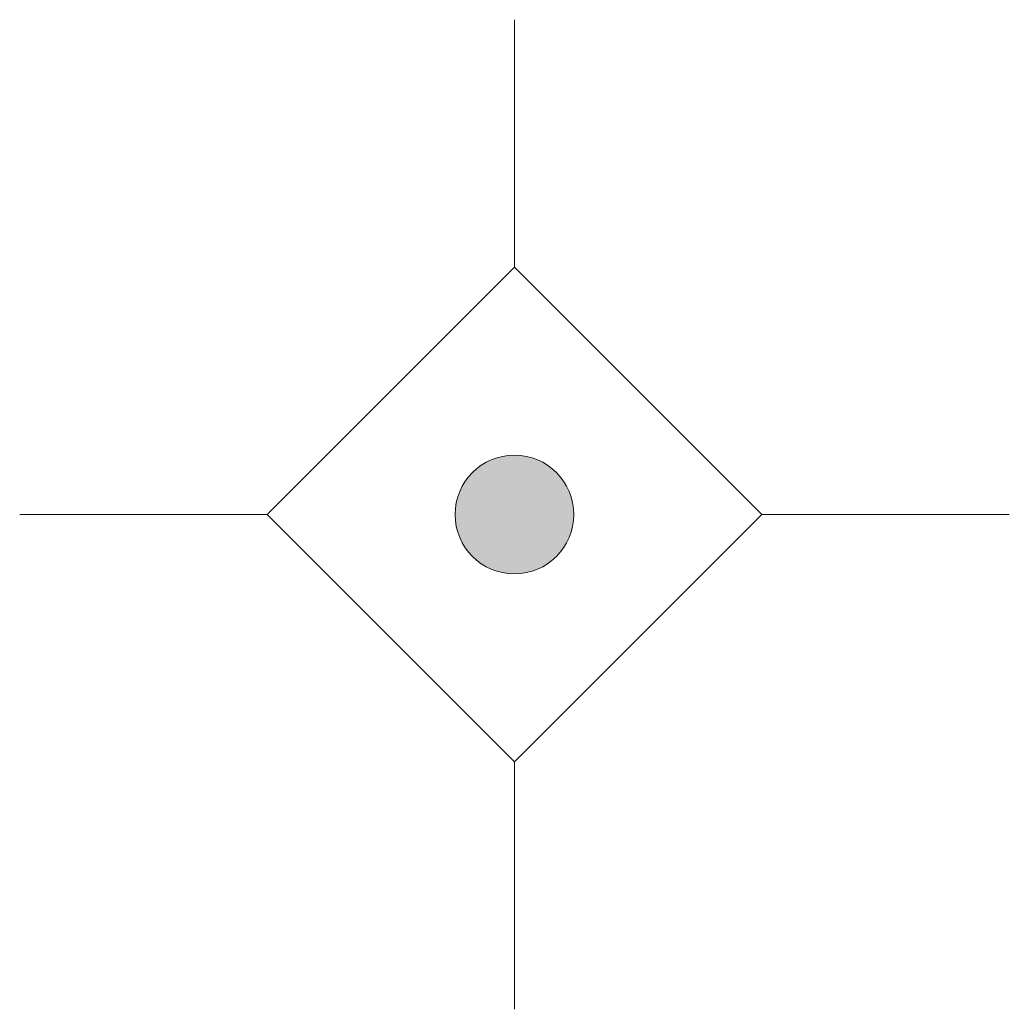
# Model space of a CAD drawing. Header units: metres. Extents: x 548452 to 551009, y 1840956 to 1844548.
# Drawn here: x 550458 to 550463, y 1841841.58 to 1841846.58 of the extents above; entities that cross this region are included whole.
import ezdxf

# ---------------------------------------------------------------- set-up
doc = ezdxf.new("R2010")
doc.units = ezdxf.units.M
doc.header["$LTSCALE"] = 0.16
doc.layers.add('11', color=7, linetype='Continuous', lineweight=13)

msp = doc.modelspace()

# ---------------------------------------------------------------- hatches: boundary and pattern name
at = {"layer": '11'}
msp.add_hatch(color=256, dxfattribs=at).paths.add_polyline_path([(550460.7995, 1841844.08, 1), (550460.1995, 1841844.08, 1)])

# ---------------------------------------------------------------- linework, layer by layer
for p, q in [((550460.5, 1841846.58), (550460.5, 1841845.33)), ((550459.25, 1841844.08), (550458, 1841844.08)), ((550463, 1841844.08), (550461.75, 1841844.08)), ((550460.5, 1841842.83), (550460.5, 1841841.58))]:
    msp.add_line(p, q, dxfattribs=at)
msp.add_lwpolyline([(550460.5, 1841845.33), (550459.25, 1841844.08), (550460.5, 1841842.83), (550461.75, 1841844.08)], close=True, dxfattribs=at)
msp.add_circle((550460.4995, 1841844.08), 0.3, dxfattribs=at)

doc.saveas('drawing.dxf')
